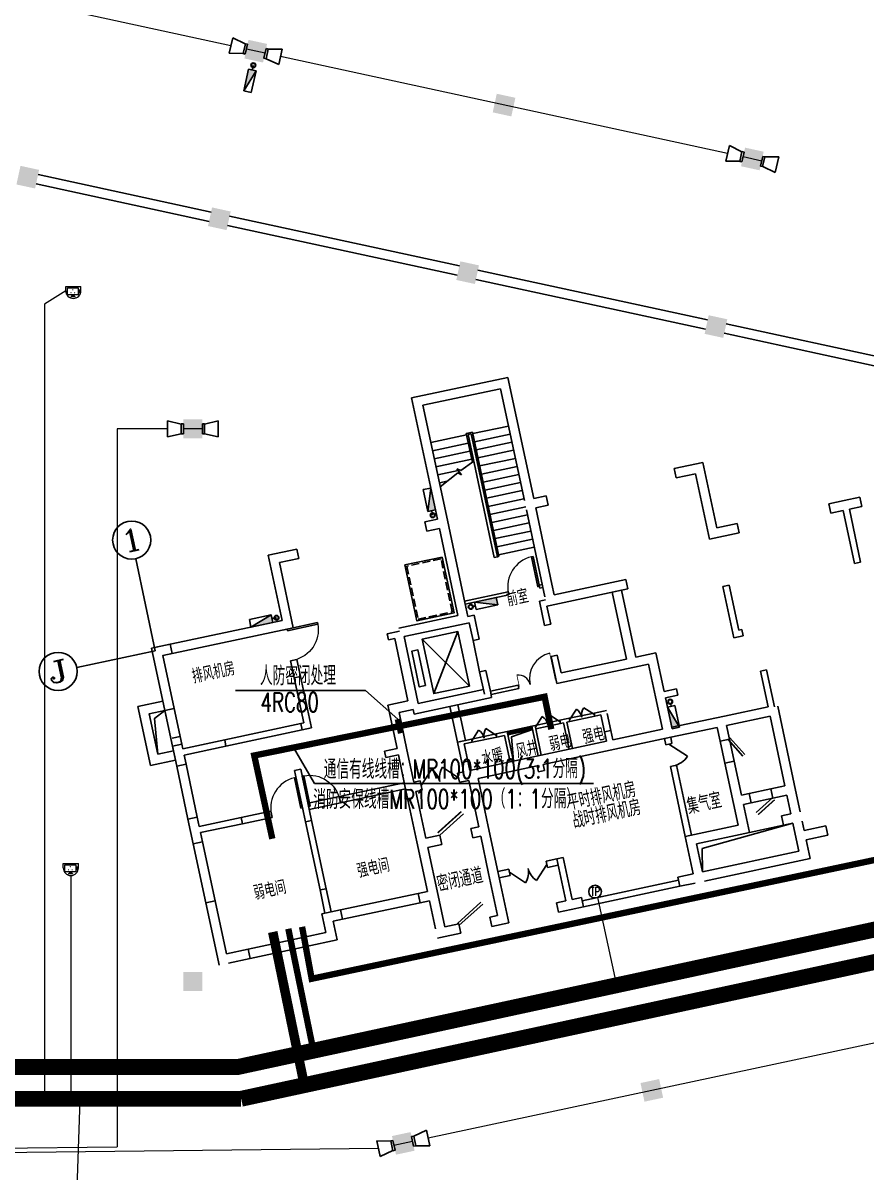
# Model space of a CAD drawing. Extents: x 791398 to 2325386, y -987887 to -518217.
# Drawn here: x 1584945 to 1611487, y -838658 to -802477 of the extents above; entities that cross this region are included whole.
import ezdxf
from ezdxf.enums import TextEntityAlignment as Align

# ---------------------------------------------------------------- set-up
doc = ezdxf.new("R2010")
doc.units = 0
doc.header["$LTSCALE"] = 1000
doc.header["$MEASUREMENT"] = 0
for name, pattern in [('BORDER', [1.75, 0.5, -0.25, 0.5, -0.25, 0, -0.25]), ('DASH', [0.35, 0.25, -0.1]), ('DASHEDX2', [1.5, 1, -0.5])]:
    doc.linetypes.add(name, pattern=pattern)
for name, color, linetype in [('AXIS', 3, 'Continuous'), ('AXIS_TEXT', 7, 'Continuous'), ('COLUMN', 252, 'Continuous'), ('JPS-X', 1, 'BORDER'), ('JPS-XHS', 7, 'Continuous'), ('LVTRY', 6, 'Continuous'), ('PS房间字', 3, 'Continuous'), ('RD-equip', 3, 'Continuous'), ('RD-text', 4, 'Continuous'), ('STAIR', 9, 'Continuous'), ('WALL', 8, 'Continuous'), ('WINDOW', 8, 'Continuous'), ('ZS房间字', 6, 'Continuous')]:
    doc.layers.add(name, color=color, linetype=linetype)
doc.layers.add('RD-line', color=2, linetype='Continuous', lineweight=0)
doc.styles.add('_TCH_AXIS', font='COMPLEX', dxfattribs={"bigfont": 'GBCBIG'})
doc.styles.add('_TCH_DIM', font='SIMPLEX', dxfattribs={"bigfont": 'GBCBIG'})
doc.styles.add('_TEL_DIM', font='SIMPLEX', dxfattribs={"width": 0.8, "height": 3.5, "bigfont": 'HZTXT'})
doc.styles.add('COMPLEX', font='COMPLEX')
doc.styles.add('FS1', font='txt4', dxfattribs={"width": 0.8, "bigfont": 'fstxt'})
doc.styles.add('FS2', font='tjromans.shx', dxfattribs={"width": 0.8, "bigfont": 'tjhztxt.shx'})
doc.styles.add('TEXT', font='tjromans.shx', dxfattribs={"width": 0.8, "height": 400, "bigfont": 'tjhztxt.shx'})
doc.linetypes.add('BRA', pattern='A,2.8,-0.1,["B",_TEL_DIM,S=0.07,R=0,X=0,Y=-0.12],-0.25', length=3.15)
doc.linetypes.add('CCTV', pattern='A,2.8,-0.1,["V",_TEL_DIM,S=0.07,R=0,X=0,Y=-0.12],-0.25', length=3.15)
doc.linetypes.add('TD', pattern='A,2.8,-0.1,["C",_TEL_DIM,S=0.07,R=0,X=0,Y=-0.12],-0.25', length=3.15)

# ---------------------------------------------------------------- blocks, each defined once
blk = doc.blocks.new('FF')
at = {"linetype": 'Continuous'}
for radius in [75, 60]:
    blk.add_circle((0, 0), radius, dxfattribs=at)
blk = doc.blocks.new('DXHS')
at = {"layer": 'JPS-XHS'}
blk.add_hatch(color=256, dxfattribs=at).paths.add_polyline_path([(-350, 240), (-350, 0), (350, 0)])
at = {"layer": 'JPS-XHS', "linetype": 'Continuous'}
for p, q in [((-350, 240), (-350, 0)), ((-350, 240), (350, 240)), ((-350, 0), (350, 0)), ((350, 240), (350, 0))]:
    blk.add_line(p, q, dxfattribs=at)
at = {"layer": 'JPS-XHS'}
blk.add_line((-350, 240), (350, 0), dxfattribs=at)
blk = doc.blocks.new('xxhhsss')
at = {"layer": 'JPS-X', "const_width": 50}
for points in [[(127006, -105623), (127038, -105476)], [(132654, -119499), (132685, -119645)], [(127623, -122903), (127770, -122871)]]:
    blk.add_lwpolyline(points, dxfattribs=at)
at = {"layer": 'JPS-X'}
for p, rotation in [((127038, -105476), 257.7513756366785), ((132685, -119645), 102.0402100864861), ((127770, -122871), 12.04021007857142)]:
    blk.add_blockref('FF', p, dxfattribs=dict(at, rotation=rotation))
at = {"layer": 'JPS-XHS'}
for p, rotation in [((126815, -105939), 257.7513756366785), ((132698, -119131), 102.0402100864861)]:
    blk.add_blockref('DXHS', p, dxfattribs=dict(at, rotation=rotation))
at = {"layer": 'JPS-XHS', "xscale": -1, "rotation": 12.0402100785714}
blk.add_blockref('DXHS', (127306, -123093), dxfattribs=at)
blk = doc.blocks.new('_FZH')
blk.add_solid([(-0.5, -0.5), (0.5, -0.5), (-0.5, 0.5), (0.5, 0.5)])
blk = doc.blocks.new('_AXISO')
blk.add_circle((0, 0), 0.5)
at = {"layer": 'AXIS_TEXT', "style": 'COMPLEX', "width": 1.041667}
blk.add_attdef('A', text='', height=0.56, dxfattribs=at).set_placement((-0.25, -0.28), (0.25, -0.28), align=Align.FIT)
blk = doc.blocks.new('$DorLib2D$00000116')
at = {"color": 0}
for p, q in [((-0.5, 0), (-0.146, 0.354)), ((0.5, 0), (0.146, 0.354))]:
    blk.add_line(p, q, dxfattribs=at)
for centre, start, end in [((-0.5, 0), 0, 45), ((0.5, 0), 135, 180)]:
    blk.add_arc(centre, 0.5, start, end, dxfattribs=at)
blk = doc.blocks.new('$WINLIB2D$00000001')
for p, q in [((-0.5, 0.5), (0.5, 0.5)), ((-0.5, 0.5), (-0.5, -0.5)), ((0.5, -0.5), (0.5, 0.5)), ((0.5, 0.167), (-0.5, 0.167)), ((0.5, -0.167), (-0.5, -0.167)), ((-0.5, -0.5), (0.5, -0.5))]:
    blk.add_line(p, q)
blk = doc.blocks.new('$DorLib2D$00000001')
for p, q in [((0.45, 0.975), (0.5, 0.975)), ((0.45, 0), (0.45, 0.975)), ((0.5, 0), (0.5, 0.975)), ((0.5, 0), (0.45, 0))]:
    blk.add_line(p, q)
at = {"lineweight": 13}
blk.add_arc((0.475, 0), 0.975, 91.4693, 180, dxfattribs=at)
blk = doc.blocks.new('$DorLib2D$00000025')
at = {"const_width": 0.02}
for points in [[(0.481, -0.001), (0.481, 0.691)], [(-0.481, 0.001), (-0.481, 0.308)]]:
    blk.add_lwpolyline(points, dxfattribs=at)
at = {"lineweight": 13}
for centre, radius, start, end in [((0.505, -0.002), 0.699, 91.9397, 179.7238), ((-0.501, 0.003), 0.307, 359.7899, 85.7508)]:
    blk.add_arc(centre, radius, start, end, dxfattribs=at)
blk = doc.blocks.new('$DorLib2D$00000179')
at = {"color": 0}
for p, q in [((-0.54, 0.169), (0.326, 0.669)), ((-0.5, 0.1), (0.366, 0.6))]:
    blk.add_line(p, q, dxfattribs=at)
blk = doc.blocks.new('$DorLib2D$00000114')
at = {"color": 0}
blk.add_line((0.5, 0), (-0.207, 0.707), dxfattribs=at)
blk.add_arc((0.5, 0), 1, 135, 180, dxfattribs=at)
blk = doc.blocks.new('$DorLib2D$00000190')
at = {"color": 0}
blk.add_line((-0.5, 0.187), (0.366, 0.687), dxfattribs=at)
at = {"color": 0, "const_width": 0.0625}
blk.add_lwpolyline([(-0.562, 0.296), (0.304, 0.796)], dxfattribs=at)
blk = doc.blocks.new('$DorLib2D$00000180')
at = {"color": 0}
for p, q in [((-0.557, 0.242), (0.309, 0.742)), ((-0.5, 0.143), (0.366, 0.643))]:
    blk.add_line(p, q, dxfattribs=at)
blk = doc.blocks.new('$DorLib2D$00000191')
at = {"color": 0}
blk.add_line((-0.5, 0.15), (0.366, 0.65), dxfattribs=at)
at = {"color": 0, "const_width": 0.05}
blk.add_lwpolyline([(-0.55, 0.237), (0.316, 0.737)], dxfattribs=at)
blk = doc.blocks.new('dadadadadadadad')
at = {"layer": 'RD-equip'}
for p, q in [((-157, 0), (-157, -70)), ((-157, 0), (157, 0)), ((157, 0), (157, -70)), ((-154, -70), (-253, -500)), ((-157, -70), (157, -70)), ((248, -500), (155, -70)), ((-253, -500), (248, -500))]:
    blk.add_line(p, q, dxfattribs=at)
blk = doc.blocks.new('PCY07')
at = {"color": 0, "lineweight": -2}
for p, q in [((-321, 0), (-321, 182)), ((-321, 182), (321, 182)), ((-249, -161), (-249, 129)), ((-249, 129), (205, 129)), ((205, 129), (205, -161)), ((321, 0), (321, 182)), ((205, -161), (-249, -161))]:
    blk.add_line(p, q, dxfattribs=at)
at = {"color": 0, "lineweight": -2, "const_width": 25}
for points in [[(-34, 48, 1), (-9, 48, 1)], [(-111, -81, 1), (-86, -81, 1)], [(67, -81, -1), (42, -81, -1)]]:
    blk.add_lwpolyline(points, format="xyb", close=True, dxfattribs=at)
at = {"color": 0, "lineweight": -2, "const_width": 80}
blk.add_lwpolyline([(245, 69), (245, -100)], dxfattribs=at)
at = {"color": 0, "lineweight": -2}
blk.add_lwpolyline([(-12, -162, 100, 250, 0), (-12, -272, 250, 250, 0)], format="xyseb", dxfattribs=at)
blk.add_arc((0, 0), 321, 180, 0, dxfattribs=at)
blk = doc.blocks.new('TELEPHONE')
at = {"layer": 'RD-equip'}
blk.add_circle((-32658, -70477), 200, dxfattribs=at)
at = {"layer": 'RD-text', "style": 'FS1', "width": 0.8}
blk.add_attdef('T', text='', height=350, dxfattribs=at).set_placement((-32658, -70477), align=Align.MIDDLE)

msp = doc.modelspace()

# ---------------------------------------------------------------- linework, layer by layer
msp.add_line((1607817, -827967), (1608892, -827738))
msp.add_lwpolyline([(1606342, -829202), (1606333, -828476), (1609186, -827675)])
at = {"layer": 'AXIS'}
for q in [(1588493, -819346), (1586638, -822771)]:
    msp.add_line((1589111, -822243), q, dxfattribs=at)
at = {"layer": 'JPS-X', "const_width": 50}
for points in [[(1599115, -820846), (1599188, -820830)], [(1605338, -823920), (1605354, -823994)]]:
    msp.add_lwpolyline(points, dxfattribs=at)
at = {"layer": 'LVTRY'}
msp.add_lwpolyline([(1600384, -825718), (1600322, -824958), (1600989, -824720)], dxfattribs=at)
at = {"layer": 'RD-line', "linetype": 'BRA'}
for p, q in [((1591491, -803195), (1577419, -800140)), ((1592566, -803428), (1591979, -803301)), ((1607126, -806589), (1593055, -803535)), ((1608202, -806823), (1607615, -806696))]:
    msp.add_line(p, q, dxfattribs=at)
at = {"layer": 'RD-line', "linetype": 'CCTV'}
for p, q in [((1586290, -810912), (1585624, -811326)), ((1585624, -811326), (1585624, -836352)), ((1586452, -829321), (1586452, -836352)), ((1586594, -840891), (1586743, -836391))]:
    msp.add_line(p, q, dxfattribs=at)
at = {"layer": 'RD-line', "linetype": 'BRA', "ltscale": 0.8}
for p, q in [((1589493, -815257), (1587913, -815257)), ((1587913, -815257), (1587913, -837867)), ((1590594, -815256), (1589994, -815256)), ((1611784, -834585), (1597701, -837589)), ((1583694, -837916), (1587913, -837867)), ((1596136, -837921), (1583694, -838057)), ((1597212, -837693), (1596625, -837818))]:
    msp.add_line(p, q, dxfattribs=at)
at = {"layer": 'RD-line', "linetype": 'TD'}
msp.add_line((1603038, -830009), (1603635, -832776), dxfattribs=at)
at = {"layer": 'RD-line'}
for points, const_width in [([(1593732, -830937), (1594035, -832573), (1618709, -827366), (1617195, -820286), (1621960, -819268), (1622280, -820458)], 200), ([(1601577, -824716), (1601368, -823693), (1592226, -825543), (1592795, -828165)], 200), ([(1596746, -824397), (1596849, -824839)], 200), ([(1585253, -835352), (1591707, -835352), (1628764, -827351)], 500), ([(1593299, -830999), (1594090, -834837)], 200), ([(1508440, -835352), (1585253, -835352)], 500)]:
    msp.add_lwpolyline(points, dxfattribs=dict(at, const_width=const_width))
at = {"layer": 'RD-line', "linetype": 'DASHEDX2'}
for points, const_width in [([(1591814, -836352), (1591814, -836352), (1640653, -825806)], 500), ([(1592809, -831100), (1593803, -835922)], 300), ([(1509440, -836352), (1591814, -836352)], 500)]:
    msp.add_lwpolyline(points, dxfattribs=dict(at, const_width=const_width))
at = {"layer": 'RD-text'}
for p, q in [((1591640, -823491), (1595732, -823491)), ((1595732, -823491), (1596746, -824397)), ((1594128, -826420), (1593458, -825294)), ((1594128, -826420), (1602904, -826420))]:
    msp.add_line(p, q, dxfattribs=at)
at = {"layer": 'STAIR'}
for p, q in [((1598910, -815450), (1597785, -815690)), ((1599095, -815359), (1598899, -815401)), ((1598899, -815401), (1599093, -816309)), ((1599095, -815359), (1599929, -819271)), ((1599105, -815408), (1600230, -815168)), ((1599159, -815663), (1600284, -815423)), ((1598964, -815704), (1597839, -815944)), ((1599214, -815917), (1600338, -815677)), ((1599018, -815959), (1597893, -816198)), ((1599072, -816213), (1597948, -816453)), ((1599268, -816171), (1600393, -815931)), ((1599322, -816425), (1600447, -816186)), ((1598651, -816569), (1598002, -816707)), ((1598607, -816514), (1598729, -816571)), ((1598756, -816702), (1598607, -816514)), ((1598729, -816571), (1599137, -816276)), ((1599376, -816680), (1600501, -816440)), ((1598304, -816908), (1598056, -816961)), ((1598082, -817085), (1598634, -816645)), ((1598634, -816645), (1598756, -816702)), ((1599431, -816934), (1600555, -816694)), ((1599485, -817188), (1600610, -816948)), ((1599539, -817443), (1600664, -817203)), ((1599593, -817697), (1600718, -817457)), ((1599648, -817951), (1600772, -817711)), ((1599702, -818205), (1600826, -817966)), ((1599756, -818460), (1600881, -818220)), ((1599810, -818714), (1600935, -818474)), ((1599864, -818968), (1600989, -818728)), ((1599919, -819223), (1601043, -818983)), ((1599880, -819282), (1599929, -819271)), ((1597876, -823595), (1598636, -821643)), ((1597511, -821883), (1599001, -823355)), ((1599115, -821925), (1599323, -822903)), ((1598875, -825069), (1598635, -823944)), ((1602924, -824205), (1602142, -824372)), ((1601848, -824435), (1601066, -824602)), ((1601087, -824699), (1601869, -824532)), ((1602163, -824470), (1602945, -824303)), ((1599844, -824862), (1599061, -825029)), ((1599082, -825127), (1599864, -824960)), ((1593919, -827046), (1594897, -826838)), ((1594938, -827033), (1593960, -827242))]:
    msp.add_line(p, q, dxfattribs=at)
for points in [[(1598145, -819294), (1596971, -819544), (1597347, -821305), (1598520, -821055)], [(1599001, -823355), (1598636, -821643), (1597511, -821883), (1597876, -823595)], [(1597618, -823343), (1597378, -822218), (1597183, -822260), (1597422, -823385)]]:
    msp.add_lwpolyline(points, close=True, dxfattribs=at)
at = {"layer": 'STAIR', "linetype": 'DASH'}
for points in [[(1598106, -819353), (1597030, -819583), (1597385, -821246), (1598461, -821016)], [(1589410, -824122), (1589703, -824060), (1589891, -824940), (1589597, -825003)]]:
    msp.add_lwpolyline(points, close=True, dxfattribs=at)
at = {"layer": 'STAIR'}
for points in [[(1589192, -825498), (1589086, -824374), (1589410, -824122)], [(1598875, -825069), (1598621, -825123), (1598381, -823998)]]:
    msp.add_lwpolyline(points, dxfattribs=at)
at = {"layer": 'WALL'}
for p, q in [((1590802, -808725), (1585357, -807543)), ((1590866, -808432), (1585421, -807250)), ((1598684, -810129), (1591452, -808559)), ((1598620, -810422), (1591388, -808852)), ((1606501, -811826), (1599270, -810256)), ((1606438, -812119), (1599206, -810549)), ((1614256, -813816), (1607024, -812247)), ((1614319, -813523), (1607088, -811953)), ((1597179, -814285), (1600210, -813639)), ((1599917, -813701), (1599917, -813701)), ((1601024, -817453), (1600210, -813639)), ((1600210, -813639), (1600210, -813639)), ((1597535, -814516), (1599980, -813995)), ((1600731, -817516), (1599980, -813995)), ((1597179, -814285), (1597992, -818100)), ((1597535, -814516), (1598306, -818135)), ((1598958, -815440), (1599056, -815419)), ((1599056, -815419), (1598958, -815440)), ((1599782, -819303), (1598958, -815440)), ((1598958, -815440), (1599782, -819303)), ((1599880, -819282), (1599056, -815419)), ((1599056, -815419), (1599880, -819282)), ((1605449, -816509), (1606354, -816316)), ((1605449, -816509), (1605512, -816803)), ((1606354, -816316), (1606792, -818370)), ((1605512, -816803), (1606123, -816672)), ((1606123, -816672), (1606561, -818726)), ((1600731, -817516), (1600731, -817516)), ((1601024, -817453), (1601415, -817370)), ((1601087, -817746), (1601478, -817663)), ((1601415, -817370), (1601478, -817663)), ((1610313, -817619), (1610802, -817515)), ((1610313, -817619), (1610375, -817912)), ((1610802, -817515), (1611291, -817410)), ((1611291, -817410), (1611353, -817704)), ((1598286, -818037), (1598286, -818037)), ((1600793, -817809), (1600793, -817809)), ((1601304, -820205), (1600793, -817809)), ((1601598, -820143), (1601087, -817746)), ((1610375, -817912), (1610767, -817829)), ((1611121, -819492), (1610767, -817829)), ((1610962, -817787), (1611353, -817704)), ((1611317, -819450), (1610962, -817787)), ((1597601, -818183), (1597992, -818100)), ((1597601, -818183), (1597664, -818477)), ((1597664, -818477), (1598055, -818393)), ((1598055, -818393), (1598566, -820789)), ((1598306, -818135), (1598859, -820727)), ((1598348, -818331), (1598348, -818331)), ((1606792, -818370), (1607428, -818234)), ((1607428, -818234), (1607490, -818528)), ((1606561, -818726), (1607490, -818528)), ((1592662, -819237), (1593567, -819044)), ((1593567, -819044), (1593629, -819337)), ((1593100, -821290), (1592662, -819237)), ((1593018, -819467), (1593629, -819337)), ((1593456, -821521), (1593018, -819467)), ((1599782, -819303), (1599880, -819282)), ((1599880, -819282), (1599782, -819303)), ((1611121, -819492), (1611317, -819450)), ((1601294, -820156), (1601196, -820177)), ((1601196, -820177), (1601217, -820275)), ((1601377, -820547), (1601304, -820205)), ((1601671, -820485), (1601598, -820143)), ((1601671, -820485), (1603920, -820005)), ((1603920, -820005), (1603983, -820298)), ((1607178, -820179), (1606982, -820221)), ((1606982, -820221), (1607327, -821835)), ((1607178, -820179), (1607480, -821597)), ((1600218, -820386), (1598849, -820678)), ((1598870, -820776), (1600239, -820483)), ((1600239, -820483), (1600218, -820386)), ((1601217, -820275), (1601315, -820254)), ((1601377, -820547), (1601377, -820547)), ((1601538, -820820), (1603983, -820298)), ((1603787, -820340), (1603494, -820403)), ((1603494, -820403), (1603942, -822505)), ((1603787, -820340), (1604235, -822443)), ((1598566, -820789), (1598639, -821132)), ((1598859, -820727), (1598953, -821167)), ((1601202, -820687), (1601398, -820645)), ((1601364, -821445), (1601202, -820687)), ((1601440, -820841), (1601538, -820820)), ((1601560, -821403), (1601440, -820841)), ((1601440, -820841), (1601440, -820841)), ((1589090, -822146), (1593100, -821290)), ((1598639, -821132), (1596781, -821528)), ((1599149, -821125), (1598953, -821167)), ((1599310, -821883), (1599149, -821125)), ((1589348, -822397), (1593456, -821521)), ((1593163, -821584), (1593358, -821542)), ((1596410, -821709), (1596801, -821626)), ((1598897, -821383), (1596941, -821800)), ((1598995, -821362), (1598897, -821383)), ((1599115, -821925), (1598995, -821362)), ((1601364, -821445), (1601560, -821403)), ((1607480, -821597), (1607578, -821577)), ((1607578, -821577), (1607620, -821772)), ((1596410, -821709), (1596452, -821905)), ((1596452, -821905), (1596648, -821863)), ((1596648, -821863), (1597065, -823819)), ((1596941, -821800), (1597379, -823854)), ((1599115, -821925), (1599310, -821883)), ((1607327, -821835), (1607620, -821772)), ((1588992, -822166), (1589090, -822146)), ((1601768, -822381), (1601573, -822423)), ((1601768, -822381), (1601888, -822944)), ((1604235, -822443), (1604871, -822307)), ((1605132, -823530), (1604871, -822307)), ((1589055, -822460), (1589055, -822460)), ((1589410, -824122), (1589055, -822460)), ((1589703, -824060), (1589348, -822397)), ((1593567, -822520), (1593371, -822562)), ((1593371, -822562), (1593486, -823100)), ((1593682, -823058), (1593567, -822520)), ((1601573, -822423), (1601755, -823279)), ((1601755, -823279), (1604200, -822757)), ((1601888, -822944), (1603942, -822505)), ((1604200, -822757), (1604640, -822663)), ((1604859, -823690), (1604640, -822663)), ((1593682, -823058), (1593486, -823100)), ((1593486, -823100), (1593788, -824518)), ((1593682, -823058), (1594026, -824672)), ((1599323, -822903), (1599519, -822861)), ((1599475, -823612), (1599323, -822903)), ((1599670, -823570), (1599519, -822861)), ((1601734, -823181), (1601714, -823083)), ((1608164, -822883), (1608359, -822841)), ((1608404, -824008), (1608164, -822883)), ((1608610, -824015), (1608359, -822841)), ((1597389, -823903), (1599443, -823465)), ((1599443, -823465), (1599475, -823612)), ((1600540, -823333), (1599660, -823521)), ((1599681, -823619), (1600561, -823431)), ((1600561, -823431), (1600540, -823333)), ((1605523, -823446), (1605132, -823530)), ((1605565, -823642), (1605523, -823446)), ((1588565, -823996), (1589346, -823829)), ((1589346, -823829), (1589409, -824123)), ((1596429, -823955), (1597065, -823819)), ((1597256, -824238), (1599701, -823717)), ((1599701, -823717), (1599670, -823570)), ((1605078, -824717), (1604859, -823690)), ((1605565, -823642), (1605174, -823725)), ((1605372, -824655), (1605174, -823725)), ((1588961, -825854), (1588565, -823996)), ((1588921, -824227), (1589409, -824123)), ((1589410, -824122), (1589703, -824060)), ((1589650, -825247), (1589410, -824122)), ((1589943, -825185), (1589703, -824060)), ((1596721, -825324), (1596429, -823955)), ((1596785, -824185), (1597225, -824092)), ((1597035, -825359), (1596785, -824185)), ((1597225, -824092), (1597256, -824238)), ((1597379, -823854), (1597389, -823903)), ((1603218, -824143), (1602924, -824205)), ((1602924, -824205), (1602945, -824303)), ((1603218, -824143), (1603315, -824122)), ((1607034, -824300), (1608404, -824008)), ((1608707, -823994), (1609271, -826635)), ((1589192, -825498), (1588921, -824227)), ((1591295, -825050), (1593691, -824539)), ((1593691, -824539), (1593788, -824518)), ((1593691, -824539), (1593732, -824734)), ((1602044, -824393), (1601848, -824435)), ((1601848, -824435), (1601869, -824532)), ((1601869, -824532), (1601967, -824512)), ((1601967, -824512), (1602144, -825343)), ((1602142, -824372), (1602044, -824393)), ((1602065, -824491), (1602163, -824470)), ((1602065, -824491), (1602242, -825322)), ((1602163, -824470), (1602142, -824372)), ((1602945, -824303), (1603141, -824261)), ((1603141, -824261), (1603255, -824799)), ((1603336, -824220), (1603451, -824757)), ((1603336, -824220), (1603336, -824220)), ((1605372, -824655), (1607034, -824300)), ((1607097, -824593), (1608466, -824301)), ((1608466, -824301), (1608936, -826502)), ((1591336, -825245), (1593732, -824734)), ((1593732, -824734), (1594026, -824672)), ((1600186, -824789), (1599844, -824862)), ((1599844, -824862), (1599864, -824960)), ((1599864, -824960), (1600109, -824908)), ((1600109, -824908), (1600286, -825739)), ((1600186, -824789), (1600384, -825718)), ((1600207, -824887), (1600186, -824789)), ((1601066, -824602), (1600968, -824622)), ((1600989, -824720), (1600968, -824622)), ((1600968, -824622), (1601166, -825551)), ((1601087, -824699), (1601066, -824602)), ((1601087, -824699), (1601264, -825531)), ((1603451, -824757), (1603255, -824799)), ((1603255, -824799), (1603451, -824757)), ((1603318, -825093), (1603255, -824799)), ((1603514, -825051), (1603451, -824757)), ((1603514, -825051), (1605078, -824717)), ((1605337, -824969), (1606804, -824656)), ((1606804, -824656), (1606897, -825096)), ((1607191, -825033), (1607097, -824593)), ((1589650, -825247), (1589943, -825185)), ((1589702, -825492), (1589650, -825247)), ((1589974, -825331), (1589943, -825185)), ((1591295, -825050), (1589974, -825331)), ((1591336, -825245), (1590016, -825527)), ((1591336, -825245), (1591295, -825050)), ((1599061, -825029), (1598621, -825123)), ((1598621, -825123), (1598757, -825759)), ((1598837, -825179), (1599082, -825127)), ((1598837, -825179), (1598952, -825717)), ((1599082, -825127), (1599061, -825029)), ((1601264, -825531), (1603318, -825093)), ((1603576, -825344), (1605337, -824969)), ((1605141, -825010), (1605183, -825206)), ((1605183, -825206), (1605378, -825164)), ((1605378, -825164), (1605337, -824969)), ((1606897, -825096), (1607191, -825033)), ((1589681, -825394), (1589192, -825498)), ((1589743, -825687), (1589681, -825394)), ((1589785, -825883), (1589702, -825492)), ((1590079, -825820), (1590016, -825527)), ((1596330, -825407), (1596721, -825324)), ((1596330, -825407), (1596372, -825603)), ((1596372, -825603), (1596763, -825519)), ((1596971, -826497), (1596763, -825519)), ((1597254, -826386), (1597035, -825359)), ((1599015, -826010), (1601264, -825531)), ((1601264, -825531), (1601166, -825551)), ((1601327, -825824), (1603576, -825344)), ((1602242, -825322), (1602144, -825343)), ((1589743, -825687), (1588961, -825854)), ((1589785, -825883), (1590079, -825820)), ((1590140, -827545), (1589785, -825883)), ((1590433, -827483), (1590079, -825820)), ((1593494, -826012), (1593689, -825970)), ((1593838, -827626), (1593494, -826012)), ((1594033, -827584), (1593689, -825970)), ((1598952, -825717), (1598757, -825759)), ((1598757, -825759), (1598952, -825717)), ((1598819, -826052), (1598757, -825759)), ((1599015, -826010), (1598952, -825717)), ((1599015, -826010), (1599015, -826010)), ((1599273, -826262), (1601131, -825866)), ((1600384, -825718), (1600286, -825739)), ((1601173, -826061), (1601131, -825866)), ((1601368, -826020), (1601327, -825824)), ((1605524, -825849), (1605329, -825891)), ((1605329, -825891), (1605798, -828091)), ((1605994, -828049), (1605524, -825849)), ((1607337, -825718), (1607043, -825781)), ((1607043, -825781), (1607315, -827052)), ((1607566, -826794), (1607337, -825718)), ((1597450, -826344), (1597254, -826386)), ((1597513, -826638), (1597450, -826344)), ((1598819, -826052), (1598624, -826094)), ((1598624, -826094), (1598686, -826387)), ((1598686, -826387), (1598882, -826346)), ((1598882, -826346), (1598980, -826325)), ((1599292, -827792), (1598980, -826325)), ((1599596, -827778), (1599273, -826262)), ((1601173, -826061), (1601368, -826020)), ((1596951, -826400), (1594897, -826838)), ((1594938, -827033), (1596992, -826595)), ((1596992, -826595), (1596951, -826400)), ((1597347, -828258), (1596971, -826497)), ((1597317, -826679), (1597513, -826638)), ((1597630, -828146), (1597317, -826679)), ((1608936, -826502), (1608495, -826596)), ((1608495, -826596), (1608558, -826889)), ((1609271, -826635), (1609417, -827319)), ((1593723, -827088), (1593765, -827284)), ((1593919, -827046), (1593960, -827242)), ((1594897, -826838), (1594938, -827033)), ((1607461, -827737), (1607315, -827052)), ((1607811, -826742), (1607566, -826794)), ((1607629, -827087), (1607873, -827035)), ((1607817, -827967), (1607629, -827087)), ((1607873, -827035), (1607811, -826742)), ((1608558, -826889), (1608998, -826795)), ((1608998, -826795), (1609123, -827382)), ((1592745, -827297), (1591816, -827495)), ((1592787, -827492), (1592745, -827297)), ((1608830, -827445), (1609123, -827382)), ((1608830, -827445), (1608892, -827738)), ((1609417, -827319), (1609417, -827319)), ((1590140, -827545), (1590433, -827483)), ((1590223, -827937), (1590140, -827545)), ((1590496, -827776), (1590433, -827483)), ((1591816, -827495), (1590496, -827776)), ((1591858, -827690), (1590537, -827972)), ((1591858, -827690), (1591816, -827495)), ((1591858, -827690), (1592787, -827492)), ((1593838, -827626), (1594033, -827584)), ((1593838, -827626), (1594297, -829777)), ((1594033, -827584), (1594492, -829736)), ((1599292, -827792), (1599048, -827844)), ((1599899, -829196), (1599596, -827778)), ((1605798, -828091), (1607461, -827737)), ((1608892, -827738), (1609186, -827675)), ((1609186, -827675), (1609290, -828164)), ((1609479, -827613), (1609479, -827613)), ((1609479, -827613), (1609542, -827906)), ((1609542, -827906), (1610226, -827760)), ((1610226, -827760), (1610289, -828054)), ((1590307, -828328), (1590223, -827937)), ((1590600, -828265), (1590537, -827972)), ((1598070, -828052), (1597630, -828146)), ((1598133, -828346), (1598070, -828052)), ((1599048, -827844), (1599111, -828137)), ((1599111, -828137), (1599355, -828085)), ((1599605, -829259), (1599355, -828085)), ((1605798, -828091), (1605798, -828091)), ((1606048, -829265), (1605798, -828091)), ((1606154, -828322), (1607817, -827967)), ((1609290, -828164), (1609374, -828556)), ((1609604, -828200), (1610289, -828054)), ((1590307, -828328), (1590600, -828265)), ((1590703, -830186), (1590307, -828328)), ((1590996, -830124), (1590600, -828265)), ((1597681, -829823), (1597347, -828258)), ((1597692, -828440), (1598133, -828346)), ((1598016, -829956), (1597692, -828440)), ((1605861, -828385), (1605861, -828385)), ((1606342, -829202), (1606154, -828322)), ((1609604, -828200), (1609730, -828786)), ((1601757, -828800), (1601415, -828873)), ((1601415, -828873), (1601456, -829068)), ((1601757, -828800), (1601953, -828758)), ((1602039, -830120), (1601757, -828800)), ((1602234, -830078), (1601953, -828758)), ((1606342, -829202), (1609374, -828556)), ((1606404, -829496), (1609730, -828786)), ((1599887, -830579), (1599605, -829259)), ((1600241, -829123), (1599899, -829196)), ((1600243, -830810), (1599899, -829196)), ((1600283, -829319), (1600241, -829123)), ((1601456, -829068), (1601799, -828995)), ((1605559, -829369), (1606048, -829265)), ((1599940, -829392), (1600283, -829319)), ((1602548, -830114), (1605580, -829467)), ((1605559, -829369), (1605622, -829662)), ((1605622, -829662), (1606111, -829558)), ((1606111, -829558), (1606111, -829558)), ((1606404, -829496), (1606404, -829496)), ((1594297, -829777), (1594492, -829736)), ((1594453, -830511), (1594297, -829777)), ((1594649, -830469), (1594492, -829736)), ((1597387, -829885), (1594942, -830407)), ((1597681, -829823), (1597387, -829885)), ((1597450, -830179), (1597387, -829885)), ((1597974, -829760), (1597974, -829760)), ((1598224, -830934), (1598016, -829956)), ((1602590, -830309), (1605622, -829662)), ((1590703, -830186), (1590996, -830124)), ((1591099, -832044), (1590703, -830186)), ((1591351, -831786), (1590996, -830124)), ((1597450, -830179), (1595005, -830700)), ((1597743, -830116), (1597450, -830179)), ((1597931, -830996), (1597743, -830116)), ((1598037, -830053), (1598037, -830053)), ((1602039, -830120), (1601745, -830183)), ((1601808, -830476), (1601745, -830183)), ((1602590, -830309), (1602199, -830393)), ((1602528, -830016), (1602234, -830078)), ((1602590, -830309), (1602528, -830016)), ((1594942, -830407), (1594355, -830532)), ((1594355, -830532), (1594481, -831119)), ((1594453, -830511), (1594649, -830469)), ((1595005, -830700), (1594711, -830763)), ((1595005, -830700), (1594942, -830407)), ((1599887, -830579), (1599642, -830631)), ((1599642, -830631), (1599705, -830925)), ((1602199, -830393), (1601808, -830476)), ((1594711, -830763), (1594837, -831349)), ((1597931, -830996), (1597931, -830996)), ((1598664, -830840), (1598224, -830934)), ((1598727, -831133), (1598664, -830840)), ((1599705, -830925), (1600243, -830810)), ((1593796, -831265), (1592036, -831640)), ((1594481, -831119), (1593796, -831265)), ((1593859, -831558), (1593796, -831265)), ((1594837, -831349), (1593859, -831558)), ((1598091, -831269), (1597994, -831290)), ((1597994, -831290), (1597994, -831290)), ((1598091, -831269), (1598727, -831133)), ((1598287, -831227), (1598287, -831227)), ((1592036, -831640), (1591351, -831786)), ((1592098, -831933), (1592036, -831640)), ((1593859, -831558), (1592098, -831933)), ((1591120, -832142), (1591099, -832044)), ((1592098, -831933), (1591414, -832080)), ((1591414, -832080), (1591414, -832080))]:
    msp.add_line(p, q, dxfattribs=at)
for points in [[(1589642, -822335), (1589348, -822397), (1589703, -824060), (1589410, -824122), (1588992, -822166), (1589579, -822041)], [(1589681, -825394), (1589410, -824122), (1588921, -824227), (1589192, -825498)]]:
    msp.add_lwpolyline(points, close=True, dxfattribs=at)
at = {"layer": 'WINDOW'}
for p, q in [((1607043, -825781, 150), (1606897, -825096, 150)), ((1607337, -825718, 150), (1607191, -825033, 150)), ((1607811, -826742, 150), (1608495, -826596, 150)), ((1607873, -827035, 150), (1608558, -826889, 150))]:
    msp.add_line(p, q, dxfattribs=at)

# ---------------------------------------------------------------- block references
at = {"layer": 'AXIS'}
ref = msp.add_blockref('_AXISO', (1588368, -818759), dxfattribs=dict(at, xscale=1200, yscale=1200, zscale=1200))
ref.add_attrib('A', '1', dxfattribs={"layer": 'AXIS_TEXT', "height": 679, "rotation": 12.0402, "style": '_TCH_AXIS', "width": 2.333333}).set_placement((1588107, -819162), (1588771, -819020), align=Align.FIT)
ref = msp.add_blockref('_AXISO', (1586051, -822896), dxfattribs=dict(at, xscale=1200, yscale=1200, zscale=1200))
ref.add_attrib('A', 'J', dxfattribs={"layer": 'AXIS_TEXT', "height": 679, "rotation": 12.0402, "style": '_TCH_AXIS', "width": 1.909091}).set_placement((1585790, -823299), (1586454, -823157), align=Align.FIT)
at = {"layer": 'COLUMN'}
for p, xscale, yscale, zscale, rotation in [((1592273, -803365), 600.0000000001469, 599.9999999999193, 599.9999999999193, 347.7513756325841), ((1600091, -805062), 599.9999999999193, 599.9999999999193, 599.9999999999193, 347.7513756325794), ((1607908, -806759), 600.0000000001469, 599.9999999999687, 599.9999999999687, 347.7513756325841), ((1585096, -807332), 599.9999999999193, 599.9999999999193, 599.9999999999193, 77.75137563257944), ((1591127, -808642), 600.0000000001716, 599.9999999999687, 599.9999999999687, 347.7513756325733), ((1598945, -810339), 599.9999999999687, 600.0000000001962, 600.0000000001962, 347.7513756325577), ((1606763, -812036), 599.9999999999441, 599.9999999999193, 599.9999999999193, 347.7513756325686), ((1590294, -815256), 600, 600, 600, 359.9999999999), ((1590294, -832656), 600, 600, 600, 359.9999999999), ((1604743, -836087), 599.9999999998892, 600.000000000003, 600.000000000003, 12.04021007864898), ((1596919, -837756), 600.0000000003203, 600.0000000000515, 600.0000000000515, 12.04021007862883)]:
    msp.add_blockref('_FZH', p, dxfattribs=dict(at, xscale=xscale, yscale=yscale, zscale=zscale, rotation=rotation))
at = {"layer": 'JPS-X', "xscale": -1, "rotation": 12.04021008509482}
msp.add_blockref('FF', (1599041, -820862), dxfattribs=at)
at = {"layer": 'JPS-X', "rotation": 102.0402100864861}
msp.add_blockref('FF', (1605322, -823847), dxfattribs=at)
at = {"layer": 'JPS-XHS'}
msp.add_blockref('xxhhsss', (1465159, -698333), dxfattribs=at)
at = {"layer": 'JPS-XHS', "rotation": 192.0402100850948}
msp.add_blockref('DXHS', (1599505, -820640), dxfattribs=at)
at = {"layer": 'JPS-XHS', "xscale": -1, "rotation": 282.0402100864861}
msp.add_blockref('DXHS', (1605309, -824361), dxfattribs=at)
at = {"layer": 'RD-equip', "color": 3, "lineweight": 0, "xscale": 0.7475813101045787, "yscale": 0.7475813099881634, "zscale": 0.74758131}
for p in [(1586530, -810912), (1586452, -829081)]:
    msp.add_blockref('PCY07', p, dxfattribs=at)
at = {"layer": 'RD-equip'}
ref = msp.add_blockref('TELEPHONE', (1635614, -759350), dxfattribs=at)
ref.add_attrib('T', 'TP', dxfattribs={"layer": 'RD-text', "height": 270, "style": 'FS1', "width": 0.7}).set_placement((1602956, -829827), align=Align.MIDDLE)
at = {"layer": 'RD-line', "color": 1}
for p, rotation in [((1591979, -803301), 257.094697204239), ((1607615, -806696), 257.094697204239), ((1589994, -815260), 270), ((1596625, -837819), 282.0697490008696)]:
    msp.add_blockref('dadadadadadadad', p, dxfattribs=dict(at, rotation=rotation))
at = {"layer": 'RD-line', "color": 1, "xscale": -1}
for p, rotation in [((1592564, -803435), 77.094697204239), ((1608200, -806830), 77.094697204239), ((1590594, -815260), 90), ((1597212, -837693), 102.0697490008696)]:
    msp.add_blockref('dadadadadadadad', p, dxfattribs=dict(at, rotation=rotation))
at = {"layer": 'WINDOW'}
for name, p, xscale, yscale, zscale, rotation in [('$DorLib2D$00000001', (1600717, -820330), 1000, 1000, 1000, 12.04021008267888), ('$DorLib2D$00000001', (1593365, -822052), -1000, 1000, -1000, 282.0402100826974), ('$DorLib2D$00000025', (1601137, -823257), 1200, 1200, 1200, 12.04021008267003), ('$DorLib2D$00000116', (1602543, -824338), 800, 800, 800, 12.04021008267553), ('$DorLib2D$00000116', (1601468, -824567), -800, 800, -800, 12.04021008266688), ('$DorLib2D$00000116', (1599463, -824995), 800, 800, 800, 12.04021008267593), ('$WINLIB2D$00000001', (1600587, -824755), 800, -100, 800, 12.04021008267816), ('$DorLib2D$00000180', (1607117, -825407), -700, -700, -700, 102.040210079962), ('$DorLib2D$00000114', (1605354, -825528), 700, -700, 700, 102.0402100843055), ('$DorLib2D$00000001', (1594429, -827040), 1000, -1000, 1000, 192.0402100826954), ('$DorLib2D$00000116', (1598068, -826366), 1200, 1200, 1200, 12.04021008267494), ('$DorLib2D$00000001', (1593255, -827290), -1000, -1000, -1000, 192.040210082693), ('$DorLib2D$00000190', (1608184, -826815), -700, -700, -700, 12.04021008264023), ('$DorLib2D$00000191', (1598590, -828095), 1000, 1000, 1000, 12.04021008267892), ('$DorLib2D$00000116', (1600849, -829096), -1200, 1200, -1200, 192.040210080953), ('$DorLib2D$00000179', (1599185, -830882), -1000, -1000, -1000, 192.0402100850539)]:
    msp.add_blockref(name, p, dxfattribs=dict(at, xscale=xscale, yscale=yscale, zscale=zscale, rotation=rotation))

# ---------------------------------------------------------------- texts
at = {"layer": 'PS房间字', "style": 'TEXT', "width": 0.8}
for s, p in [('前室', (1600227, -820859)), ('排风机房', (1590319, -823284)), ('弱电', (1601563, -825417)), ('强电', (1602617, -825192)), ('水暖', (1599436, -825871)), ('风井', (1600521, -825639)), ('强电间', (1595518, -829405)), ('弱电间', (1592261, -830100))]:
    msp.add_text(s, height=450, rotation=12.0402, dxfattribs=at).set_placement(p)
at = {"layer": 'PS房间字', "style": '_TCH_DIM'}
for s, p in [('平时排风机房', (1602148, -827288)), ('集气室', (1605909, -827402))]:
    msp.add_text(s, height=506.4, rotation=12.0402, dxfattribs=at).set_placement(p)
at = {"layer": 'RD-text', "linetype": 'TD', "style": 'FS2', "width": 0.7}
for s, p in [('人防密闭处理', (1593602, -823330)), ('4RC80', (1593344, -824165)), ('通信有线线槽：MR100*100(3:1分隔)', (1598541, -826268)), ('消防安保线槽MR100*100（1：1分隔）', (1598269, -827215))]:
    msp.add_text(s, height=600, rotation=0.1611, dxfattribs=at).set_placement(p, align=Align.CENTER)
at = {"layer": 'ZS房间字', "style": '_TCH_DIM'}
for s, p in [('战时排风机房', (1602301, -827853)), ('密闭通道', (1598040, -829845))]:
    msp.add_text(s, height=506.4, rotation=12.0402, dxfattribs=at).set_placement(p)

doc.saveas('drawing.dxf')
